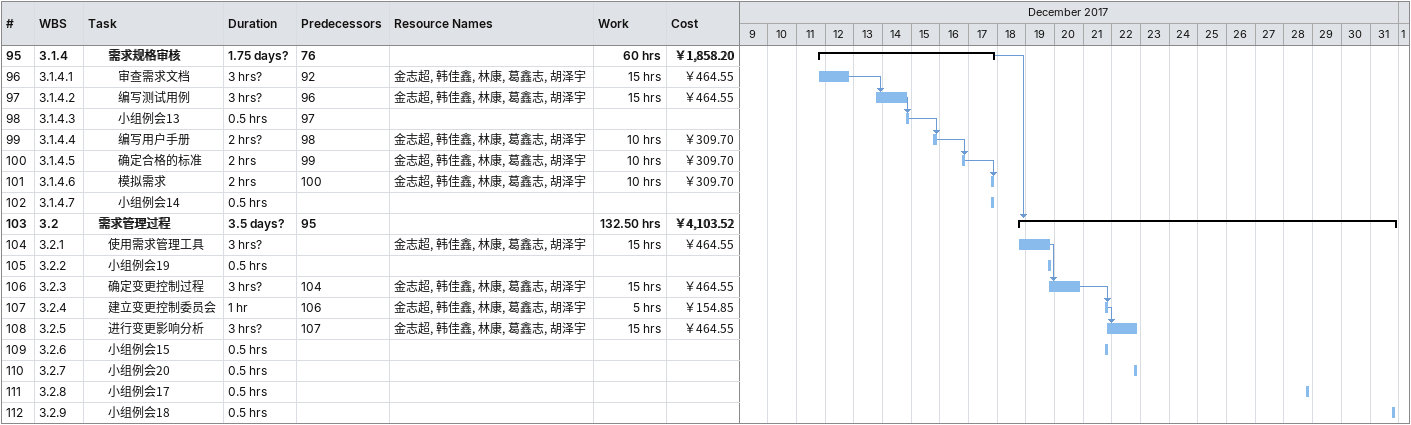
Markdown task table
| ID | WBS | Task | Duration | Start | Finish | Predecessors | Resources | Work (h) | Cost (￥) |
|---|---|---|---|---|---|---|---|---|---|
| 95 | 3.1.4 | **需求规格审核** | 1.75d? | 2017-12-11 | 2017-12-17 | 76 |  | 60 | 1858.20 |
| 96 | 3.1.4.1 | 审查需求文档 | 3h? | 2017-12-11 | 2017-12-12 | 92 | 金志超, 韩佳鑫, 林康, 葛鑫志, 胡泽宇 | 15 | 464.55 |
| 97 | 3.1.4.2 | 编写测试用例 | 3h? | 2017-12-13 | 2017-12-14 | 96 | 金志超, 韩佳鑫, 林康, 葛鑫志, 胡泽宇 | 15 | 464.55 |
| 98 | 3.1.4.3 | 小组例会13 | 0.5h | 2017-12-14 | 2017-12-14 | 97 |  |  |  |
| 99 | 3.1.4.4 | 编写用户手册 | 2h? | 2017-12-15 | 2017-12-15 | 98 | 金志超, 韩佳鑫, 林康, 葛鑫志, 胡泽宇 | 10 | 309.70 |
| 100 | 3.1.4.5 | 确定合格的标准 | 2h | 2017-12-16 | 2017-12-16 | 99 | 金志超, 韩佳鑫, 林康, 葛鑫志, 胡泽宇 | 10 | 309.70 |
| 101 | 3.1.4.6 | 模拟需求 | 2h | 2017-12-17 | 2017-12-17 | 100 | 金志超, 韩佳鑫, 林康, 葛鑫志, 胡泽宇 | 10 | 309.70 |
| 102 | 3.1.4.7 | 小组例会14 | 0.5h | 2017-12-17 | 2017-12-17 |  |  |  |  |
| 103 | 3.2 | **需求管理过程** | 3.5d? | 2017-12-18 | 2017-12-31 | 95 |  | 132.50 | 4103.52 |
| 104 | 3.2.1 | 使用需求管理工具 | 3h? | 2017-12-18 | 2017-12-19 |  | 金志超, 韩佳鑫, 林康, 葛鑫志, 胡泽宇 | 15 | 464.55 |
| 105 | 3.2.2 | 小组例会19 | 0.5h | 2017-12-19 | 2017-12-19 |  |  |  |  |
| 106 | 3.2.3 | 确定变更控制过程 | 3h? | 2017-12-19 | 2017-12-20 | 104 | 金志超, 韩佳鑫, 林康, 葛鑫志, 胡泽宇 | 15 | 464.55 |
| 107 | 3.2.4 | 建立变更控制委员会 | 1h | 2017-12-21 | 2017-12-21 | 106 | 金志超, 韩佳鑫, 林康, 葛鑫志, 胡泽宇 | 5 | 154.85 |
| 108 | 3.2.5 | 进行变更影响分析 | 3h? | 2017-12-21 | 2017-12-22 | 107 | 金志超, 韩佳鑫, 林康, 葛鑫志, 胡泽宇 | 15 | 464.55 |
| 109 | 3.2.6 | 小组例会15 | 0.5h | 2017-12-21 | 2017-12-21 |  |  |  |  |
| 110 | 3.2.7 | 小组例会20 | 0.5h | 2017-12-22 | 2017-12-22 |  |  |  |  |
| 111 | 3.2.8 | 小组例会17 | 0.5h | 2017-12-28 | 2017-12-28 |  |  |  |  |
| 112 | 3.2.9 | 小组例会18 | 0.5h | 2017-12-31 | 2017-12-31 |  |  |  |  |
